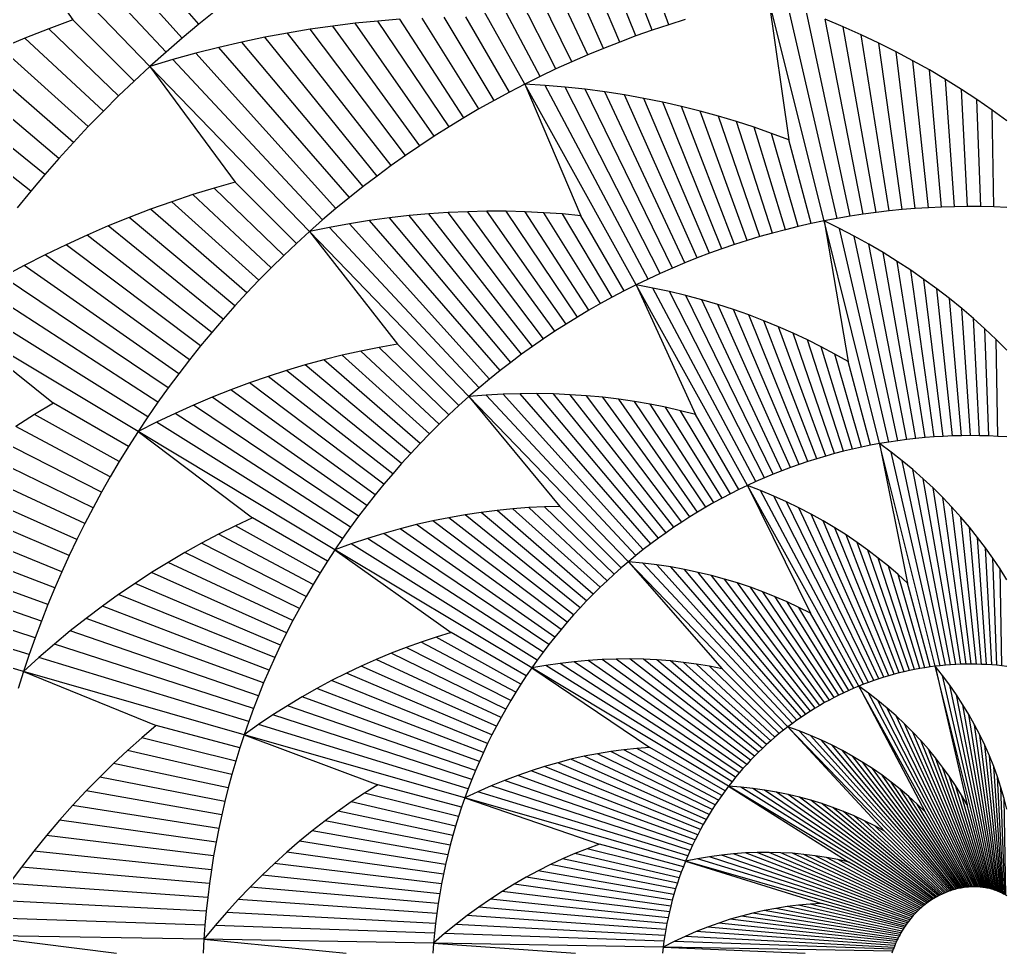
# Model space of a CAD drawing. Header units: metres. Extents: x -32.5 to 30, y -28.7 to 31.2.
# Drawn here: x -21.5 to -0.01, y 0.02 to 20.34 of the extents above; entities that cross this region are included whole.
import ezdxf

# ---------------------------------------------------------------- set-up
doc = ezdxf.new("R2010")
doc.units = ezdxf.units.M
for name, color, linetype in [('Fill', 3, 'Continuous'), ('Inner', 2, 'Continuous'), ('Outer', 1, 'Continuous')]:
    doc.layers.add(name, color=color, linetype=linetype)

msp = doc.modelspace()

# ---------------------------------------------------------------- linework, layer by layer
at = {"layer": 'Fill'}
for p, q in [((-17.595, 20.241), (-20.438, 23.511)), ((-17.955, 19.941), (-21.003, 23.326)), ((-10.497, 18.938), (-12.922, 23.311)), ((-10.159, 19.106), (-12.402, 23.325)), ((-9.818, 19.268), (-11.886, 23.327)), ((-9.474, 19.424), (-11.373, 23.319)), ((-9.127, 19.574), (-10.865, 23.3)), ((-8.779, 19.717), (-10.36, 23.27)), ((-8.428, 19.855), (-9.861, 23.23)), ((-18.31, 19.635), (-21.568, 23.129)), ((-8.075, 19.986), (-9.365, 23.18)), ((-7.72, 20.111), (-8.875, 23.119)), ((-7.363, 20.229), (-8.389, 23.049)), ((-18.659, 19.322), (-22.133, 22.919)), ((-3.978, 15.956), (-5.188, 20.807)), ((-3.696, 16.009), (-4.771, 20.665)), ((-3.413, 16.058), (-4.36, 20.514)), ((-19.003, 19.003), (-20.339, 20.339)), ((-12.784, 17.596), (-14.678, 20.203)), ((-12.467, 17.805), (-14.188, 20.263)), ((-12.147, 18.009), (-13.7, 20.311)), ((-11.823, 18.206), (-13.215, 20.349)), ((-11.496, 18.398), (-12.733, 20.377)), ((-11.166, 18.584), (-12.254, 20.393)), ((-10.833, 18.764), (-11.778, 20.4)), ((-3.13, 16.101), (-3.957, 20.355)), ((-19.342, 18.679), (-20.861, 20.145)), ((-13.408, 17.161), (-15.665, 20.05)), ((-13.098, 17.381), (-15.171, 20.132)), ((-2.846, 16.14), (-3.56, 20.189)), ((-2.562, 16.173), (-3.17, 20.014)), ((-19.675, 18.348), (-21.382, 19.939)), ((-14.016, 16.704), (-16.659, 19.853)), ((-13.714, 16.935), (-16.161, 19.958)), ((-2.277, 16.202), (-2.787, 19.833)), ((-20.003, 18.011), (-21.902, 19.721)), ((-14.609, 16.225), (-17.658, 19.611)), ((-14.315, 16.467), (-17.158, 19.738)), ((-1.992, 16.225), (-2.412, 19.644)), ((-20.325, 17.668), (-22.421, 19.49)), ((-14.9, 15.978), (-18.158, 19.472)), ((-1.707, 16.244), (-2.044, 19.448)), ((-20.641, 17.32), (-22.939, 19.248)), ((-15.186, 15.726), (-18.659, 19.322)), ((-1.422, 16.257), (-1.684, 19.246)), ((-20.951, 16.965), (-23.455, 18.993)), ((-8.073, 14.565), (-10.497, 18.938)), ((-7.811, 14.691), (-10.055, 18.91)), ((-1.137, 16.266), (-1.331, 19.037)), ((-21.254, 16.606), (-23.969, 18.726)), ((-7.548, 14.813), (-9.616, 18.872)), ((-7.282, 14.93), (-9.181, 18.825)), ((-7.014, 15.042), (-8.752, 18.768)), ((-6.745, 15.15), (-8.327, 18.702)), ((-0.853, 16.269), (-0.986, 18.821)), ((-6.474, 15.252), (-7.907, 18.627)), ((-6.202, 15.35), (-7.492, 18.544)), ((-0.568, 16.268), (-0.65, 18.6)), ((-5.928, 15.443), (-7.083, 18.451)), ((-5.653, 15.531), (-6.679, 18.35)), ((-0.284, 16.261), (-0.321, 18.372)), ((-5.376, 15.614), (-6.281, 18.241)), ((-5.099, 15.692), (-5.888, 18.123)), ((-4.82, 15.766), (-5.502, 17.997)), ((-4.54, 15.834), (-5.122, 17.863)), ((-4.26, 15.898), (-4.749, 17.722)), ((-15.468, 15.468), (-16.804, 16.804)), ((-15.746, 15.205), (-17.264, 16.672)), ((-16.287, 14.665), (-18.186, 16.375)), ((-16.019, 14.938), (-17.725, 16.529)), ((-16.551, 14.388), (-18.648, 16.21)), ((-10.089, 13.388), (-12.162, 16.139)), ((-9.845, 13.551), (-11.739, 16.158)), ((-9.599, 13.709), (-11.32, 16.167)), ((-9.351, 13.863), (-10.904, 16.166)), ((-9.1, 14.013), (-10.492, 16.156)), ((-8.847, 14.158), (-10.083, 16.136)), ((-16.81, 14.106), (-19.109, 16.034)), ((-11.035, 12.694), (-13.877, 15.964)), ((-10.802, 12.874), (-13.445, 16.023)), ((-10.567, 13.05), (-13.015, 16.072)), ((-10.329, 13.221), (-12.587, 16.11)), ((-8.591, 14.298), (-9.678, 16.108)), ((-8.333, 14.434), (-9.278, 16.07)), ((-2.769, 11.104), (-3.978, 15.956)), ((-17.065, 13.819), (-19.569, 15.847)), ((-11.713, 12.129), (-15.186, 15.726)), ((-11.49, 12.321), (-14.748, 15.816)), ((-11.264, 12.51), (-14.312, 15.895)), ((-2.571, 11.138), (-3.646, 15.793)), ((-17.314, 13.527), (-20.029, 15.648)), ((-2.374, 11.167), (-3.321, 15.623)), ((-17.559, 13.232), (-20.487, 15.438)), ((-2.176, 11.193), (-3.003, 15.447)), ((-1.978, 11.216), (-2.692, 15.265)), ((-17.798, 12.931), (-20.945, 15.217)), ((-1.779, 11.235), (-2.388, 15.076)), ((-18.033, 12.627), (-21.4, 14.985)), ((-1.581, 11.251), (-2.091, 14.882)), ((-18.262, 12.318), (-21.854, 14.741)), ((-1.383, 11.263), (-1.803, 14.681)), ((-18.486, 12.005), (-22.306, 14.486)), ((-5.649, 10.192), (-8.073, 14.565)), ((-5.464, 10.277), (-7.707, 14.495)), ((-5.278, 10.358), (-7.346, 14.417)), ((-1.185, 11.271), (-1.521, 14.476)), ((-18.704, 11.688), (-22.756, 14.22)), ((-5.09, 10.436), (-6.99, 14.331)), ((-4.901, 10.511), (-6.639, 14.237)), ((-0.987, 11.276), (-1.248, 14.265)), ((-4.711, 10.582), (-6.293, 14.135)), ((-4.521, 10.65), (-5.953, 14.025)), ((-0.789, 11.278), (-0.982, 14.049)), ((-18.917, 11.367), (-23.203, 13.942)), ((-4.329, 10.714), (-5.619, 13.908)), ((-4.136, 10.775), (-5.291, 13.783)), ((-0.591, 11.276), (-0.725, 13.828)), ((-3.943, 10.833), (-4.969, 13.652)), ((-0.394, 11.271), (-0.475, 13.603)), ((-3.749, 10.887), (-4.653, 13.513)), ((-3.554, 10.937), (-4.343, 13.368)), ((-0.197, 11.262), (-0.233, 13.373)), ((-12.362, 11.528), (-14.068, 13.119)), ((-12.149, 11.732), (-13.667, 13.199)), ((-11.932, 11.932), (-13.268, 13.268)), ((-3.358, 10.984), (-4.04, 13.216)), ((-12.778, 11.107), (-14.874, 12.93)), ((-12.572, 11.319), (-14.471, 13.029)), ((-3.162, 11.028), (-3.744, 13.057)), ((-2.966, 11.068), (-3.455, 12.892)), ((-13.179, 10.672), (-15.683, 12.7)), ((-12.98, 10.892), (-15.278, 12.82)), ((-13.374, 10.449), (-16.089, 12.57)), ((-13.753, 9.992), (-16.899, 12.278)), ((-13.566, 10.222), (-16.494, 12.429)), ((-13.937, 9.759), (-17.305, 12.117)), ((-8.239, 8.532), (-11.713, 12.129)), ((-8.08, 8.665), (-11.338, 12.159)), ((-7.918, 8.794), (-10.966, 12.179)), ((-7.754, 8.92), (-10.597, 12.191)), ((-7.588, 9.044), (-10.231, 12.193)), ((-7.421, 9.164), (-9.868, 12.186)), ((-7.251, 9.281), (-9.509, 12.17)), ((-7.08, 9.395), (-9.153, 12.146)), ((-6.906, 9.506), (-8.8, 12.113)), ((-6.732, 9.614), (-8.452, 12.071)), ((-19.125, 11.042), (-20.761, 11.986)), ((-14.117, 9.522), (-17.709, 11.945)), ((-6.555, 9.718), (-8.108, 12.021)), ((-6.377, 9.819), (-7.769, 11.963)), ((-6.197, 9.917), (-7.434, 11.896)), ((-6.016, 10.012), (-7.103, 11.822)), ((-19.327, 10.713), (-21.173, 11.736)), ((-14.292, 9.282), (-18.113, 11.763)), ((-5.833, 10.104), (-6.778, 11.739)), ((-19.523, 10.381), (-21.583, 11.476)), ((-14.464, 9.038), (-18.516, 11.57)), ((-19.714, 10.045), (-21.991, 11.205)), ((-14.631, 8.791), (-18.917, 11.367)), ((-1.559, 6.253), (-2.769, 11.104)), ((-19.898, 9.705), (-22.395, 10.923)), ((-1.447, 6.266), (-2.521, 10.921)), ((-20.077, 9.362), (-22.796, 10.63)), ((-1.334, 6.276), (-2.281, 10.732)), ((-1.222, 6.285), (-2.049, 10.539)), ((-20.25, 9.016), (-23.194, 10.327)), ((-1.109, 6.292), (-1.823, 10.34)), ((-3.225, 5.819), (-5.649, 10.192)), ((-0.997, 6.297), (-1.606, 10.138)), ((-20.417, 8.667), (-23.588, 10.012)), ((-3.117, 5.862), (-5.36, 10.08)), ((-3.008, 5.903), (-5.076, 9.962)), ((-0.885, 6.299), (-1.396, 9.93)), ((-20.578, 8.314), (-23.978, 9.688)), ((-8.856, 7.974), (-10.755, 9.684)), ((-8.705, 8.118), (-10.412, 9.709)), ((-8.552, 8.259), (-10.071, 9.725)), ((-8.397, 8.397), (-9.733, 9.733)), ((-2.898, 5.942), (-4.798, 9.837)), ((-2.788, 5.979), (-4.526, 9.705)), ((-0.774, 6.3), (-1.193, 9.719)), ((-14.795, 8.542), (-16.43, 9.486)), ((-9.434, 7.371), (-12.148, 9.491)), ((-9.293, 7.526), (-11.798, 9.553)), ((-9.15, 7.678), (-11.448, 9.606)), ((-9.004, 7.827), (-11.101, 9.65)), ((-2.678, 6.014), (-4.259, 9.567)), ((-0.662, 6.299), (-0.999, 9.503)), ((-20.733, 7.959), (-24.364, 9.352)), ((-14.954, 8.289), (-16.8, 9.312)), ((-9.841, 6.891), (-13.209, 9.249)), ((-9.708, 7.053), (-12.854, 9.339)), ((-9.573, 7.213), (-12.501, 9.42)), ((-2.567, 6.047), (-4, 9.422)), ((-2.456, 6.078), (-3.746, 9.272)), ((-0.551, 6.295), (-0.812, 9.284)), ((-15.108, 8.033), (-17.168, 9.129)), ((-10.099, 6.558), (-13.92, 9.039)), ((-9.971, 6.726), (-13.564, 9.149)), ((-2.344, 6.107), (-3.499, 9.115)), ((-0.44, 6.29), (-0.634, 9.061)), ((-20.882, 7.6), (-24.745, 9.007)), ((-15.258, 7.775), (-17.536, 8.935)), ((-10.224, 6.388), (-14.275, 8.92)), ((-2.233, 6.134), (-3.259, 8.953)), ((-0.329, 6.283), (-0.463, 8.835)), ((-21.025, 7.239), (-25.122, 8.65)), ((-15.404, 7.513), (-17.901, 8.731)), ((-10.346, 6.216), (-14.631, 8.791)), ((-2.121, 6.159), (-3.025, 8.785)), ((-2.009, 6.182), (-2.798, 8.612)), ((-0.219, 6.274), (-0.301, 8.606)), ((-15.546, 7.249), (-18.265, 8.517)), ((-4.766, 4.935), (-8.239, 8.532)), ((-4.67, 5.008), (-7.928, 8.502)), ((-4.572, 5.078), (-7.621, 8.464)), ((-4.474, 5.147), (-7.317, 8.417)), ((-1.896, 6.203), (-2.579, 8.434)), ((-21.161, 6.876), (-25.494, 8.283)), ((-15.683, 6.982), (-18.626, 8.293)), ((-4.375, 5.213), (-7.017, 8.363)), ((-4.274, 5.278), (-6.721, 8.3)), ((-4.173, 5.341), (-6.43, 8.23)), ((-1.784, 6.221), (-2.366, 8.251)), ((-0.109, 6.263), (-0.146, 8.374)), ((-15.815, 6.713), (-18.985, 8.059)), ((-4.071, 5.402), (-6.144, 8.153)), ((-3.968, 5.461), (-5.862, 8.068)), ((-3.864, 5.518), (-5.584, 7.975)), ((-1.672, 6.238), (-2.16, 8.063)), ((-21.291, 6.509), (-25.86, 7.906)), ((-15.942, 6.441), (-19.342, 7.815)), ((-3.759, 5.573), (-5.312, 7.876)), ((-3.654, 5.626), (-5.045, 7.769)), ((-16.065, 6.167), (-19.696, 7.561)), ((-3.548, 5.677), (-4.784, 7.656)), ((-3.441, 5.726), (-4.528, 7.536)), ((-21.415, 6.141), (-26.221, 7.519)), ((-3.333, 5.774), (-4.278, 7.409)), ((-16.184, 5.89), (-20.047, 7.296)), ((-16.297, 5.612), (-20.394, 7.022)), ((-10.58, 5.865), (-12.427, 6.888)), ((-10.464, 6.042), (-12.1, 6.986)), ((-16.406, 5.331), (-20.738, 6.738)), ((-10.803, 5.505), (-13.08, 6.665)), ((-10.693, 5.686), (-12.754, 6.781)), ((-10.91, 5.321), (-13.407, 6.539)), ((-16.51, 5.047), (-21.079, 6.444)), ((-11.115, 4.949), (-14.058, 6.259)), ((-11.014, 5.136), (-13.733, 6.404)), ((-5.983, 3.739), (-10.035, 6.271)), ((-5.906, 3.835), (-9.726, 6.316)), ((-5.826, 3.93), (-9.419, 6.353)), ((-5.745, 4.023), (-9.113, 6.381)), ((-5.663, 4.114), (-8.809, 6.4)), ((-5.579, 4.204), (-8.508, 6.411)), ((-5.494, 4.293), (-8.208, 6.413)), ((-5.408, 4.379), (-7.912, 6.407)), ((-5.32, 4.464), (-7.618, 6.392)), ((-5.231, 4.547), (-7.327, 6.369)), ((-5.14, 4.628), (-7.039, 6.338)), ((-5.048, 4.708), (-6.755, 6.299)), ((-4.955, 4.785), (-6.474, 6.252)), ((-0.349, 1.402), (-1.559, 6.253)), ((-16.608, 4.762), (-21.415, 6.141)), ((-11.212, 4.759), (-14.383, 6.105)), ((-6.06, 3.641), (-10.346, 6.216)), ((-4.861, 4.861), (-6.197, 6.197)), ((-0.322, 1.394), (-1.397, 6.049)), ((-11.306, 4.568), (-14.706, 5.942)), ((-0.801, 1.446), (-3.225, 5.819)), ((-0.295, 1.386), (-1.242, 5.842)), ((-11.485, 4.18), (-15.348, 5.586)), ((-11.397, 4.375), (-15.028, 5.769)), ((-0.769, 1.447), (-3.012, 5.666)), ((-0.268, 1.377), (-1.095, 5.631)), ((-11.569, 3.984), (-15.667, 5.394)), ((-0.738, 1.448), (-2.806, 5.507)), ((-0.241, 1.368), (-0.955, 5.416)), ((-11.65, 3.785), (-15.983, 5.193)), ((-0.706, 1.448), (-2.606, 5.343)), ((-0.675, 1.448), (-2.412, 5.174)), ((-0.215, 1.358), (-0.823, 5.199)), ((-16.702, 4.475), (-18.527, 4.964)), ((-11.728, 3.586), (-16.297, 4.983)), ((-0.644, 1.446), (-2.226, 4.999)), ((-0.189, 1.348), (-0.7, 4.979)), ((-11.802, 3.384), (-16.608, 4.762)), ((-1.293, 1.339), (-4.766, 4.935)), ((-1.26, 1.351), (-4.518, 4.845)), ((-1.227, 1.362), (-4.275, 4.748)), ((-0.613, 1.445), (-2.046, 4.82)), ((-0.164, 1.337), (-0.584, 4.756)), ((-16.792, 4.187), (-18.84, 4.697)), ((-1.194, 1.373), (-4.037, 4.644)), ((-1.161, 1.383), (-3.803, 4.532)), ((-0.583, 1.442), (-1.873, 4.636)), ((-0.139, 1.326), (-0.476, 4.531)), ((-16.876, 3.896), (-19.149, 4.421)), ((-6.416, 3.129), (-8.913, 4.347)), ((-6.348, 3.235), (-8.625, 4.395)), ((-6.279, 3.338), (-8.339, 4.434)), ((-6.207, 3.441), (-8.054, 4.464)), ((-6.134, 3.542), (-7.77, 4.486)), ((-1.128, 1.392), (-3.575, 4.415)), ((-0.552, 1.439), (-1.707, 4.447)), ((-0.115, 1.314), (-0.376, 4.303)), ((-16.955, 3.604), (-19.454, 4.135)), ((-6.61, 2.806), (-9.78, 4.152)), ((-6.547, 2.915), (-9.491, 4.226)), ((-6.483, 3.023), (-9.202, 4.291)), ((-1.095, 1.401), (-3.352, 4.29)), ((-1.062, 1.409), (-3.134, 4.16)), ((-0.523, 1.436), (-1.549, 4.255)), ((-6.787, 2.47), (-10.65, 3.876)), ((-6.73, 2.583), (-10.36, 3.977)), ((-6.671, 2.695), (-10.07, 4.069)), ((-1.029, 1.416), (-2.923, 4.023)), ((-0.996, 1.422), (-2.717, 3.88)), ((-0.493, 1.431), (-1.397, 4.058)), ((-0.091, 1.302), (-0.285, 4.073)), ((-17.029, 3.31), (-19.755, 3.84)), ((-11.873, 3.181), (-13.697, 3.67)), ((-6.842, 2.356), (-10.939, 3.767)), ((-0.963, 1.428), (-2.516, 3.731)), ((-0.464, 1.427), (-1.253, 3.857)), ((-0.434, 1.421), (-1.117, 3.653)), ((-0.068, 1.29), (-0.201, 3.842)), ((-17.097, 3.015), (-20.052, 3.536)), ((-11.94, 2.977), (-13.988, 3.488)), ((-6.946, 2.124), (-11.516, 3.521)), ((-6.895, 2.24), (-11.228, 3.648)), ((-1.774, 1.066), (-6.06, 3.641)), ((-1.743, 1.089), (-5.795, 3.621)), ((-1.712, 1.112), (-5.533, 3.593)), ((-1.681, 1.134), (-5.274, 3.557)), ((-1.65, 1.155), (-5.017, 3.513)), ((-1.618, 1.176), (-4.764, 3.461)), ((-0.93, 1.433), (-2.322, 3.576)), ((-0.406, 1.415), (-0.988, 3.445)), ((-0.045, 1.277), (-0.126, 3.609)), ((-12.004, 2.771), (-14.277, 3.296)), ((-6.996, 2.006), (-11.802, 3.384)), ((-1.586, 1.195), (-4.515, 3.402)), ((-1.554, 1.214), (-4.268, 3.335)), ((-1.522, 1.232), (-4.026, 3.26)), ((-0.898, 1.437), (-2.134, 3.416)), ((-0.866, 1.441), (-1.953, 3.25)), ((-0.377, 1.409), (-0.866, 3.233)), ((-0.022, 1.264), (-0.059, 3.374)), ((-17.161, 2.718), (-20.344, 3.222)), ((-12.064, 2.564), (-14.564, 3.096)), ((-1.49, 1.25), (-3.788, 3.178)), ((-1.457, 1.267), (-3.553, 3.089)), ((-0.833, 1.443), (-1.778, 3.079)), ((-17.22, 2.42), (-20.631, 2.899)), ((-12.12, 2.356), (-14.847, 2.886)), ((-1.424, 1.283), (-3.324, 2.993)), ((-1.392, 1.298), (-3.098, 2.889)), ((-12.173, 2.146), (-15.128, 2.667)), ((-1.359, 1.312), (-2.877, 2.779)), ((-1.326, 1.326), (-2.661, 2.661)), ((-17.273, 2.121), (-20.912, 2.568)), ((-12.223, 1.936), (-15.405, 2.44)), ((-7.043, 1.887), (-8.868, 2.376)), ((-17.321, 1.821), (-21.189, 2.227)), ((-12.268, 1.724), (-15.679, 2.204)), ((-7.132, 1.647), (-9.405, 2.171)), ((-7.089, 1.767), (-9.137, 2.278)), ((-2.088, 0.76), (-5.951, 2.166)), ((-2.062, 0.791), (-5.692, 2.185)), ((-2.035, 0.822), (-5.434, 2.196)), ((-2.007, 0.852), (-5.178, 2.198)), ((-1.979, 0.881), (-4.923, 2.192)), ((-1.951, 0.91), (-4.67, 2.178)), ((-1.922, 0.938), (-4.419, 2.155)), ((-12.31, 1.512), (-15.95, 1.958)), ((-7.173, 1.525), (-9.673, 2.056)), ((-2.19, 0.628), (-6.996, 2.006)), ((-2.165, 0.662), (-6.734, 2.059)), ((-2.14, 0.695), (-6.472, 2.103)), ((-2.114, 0.728), (-6.212, 2.139)), ((-1.893, 0.965), (-4.17, 2.125)), ((-1.864, 0.991), (-3.924, 2.087)), ((-1.834, 1.017), (-3.681, 2.04)), ((-1.804, 1.042), (-3.44, 1.986)), ((-17.364, 1.519), (-21.46, 1.877)), ((-7.249, 1.278), (-10.204, 1.799)), ((-7.212, 1.402), (-9.939, 1.932)), ((-17.402, 1.217), (-21.725, 1.519)), ((-12.349, 1.298), (-16.216, 1.704)), ((-7.317, 1.028), (-10.728, 1.508)), ((-7.284, 1.154), (-10.467, 1.658)), ((-12.383, 1.083), (-16.479, 1.442)), ((-7.348, 0.902), (-10.987, 1.349)), ((-17.434, 0.914), (-21.984, 1.152)), ((-12.414, 0.868), (-16.737, 1.17)), ((-7.376, 0.775), (-11.244, 1.182)), ((-2.214, 0.593), (-4.038, 1.082)), ((-12.441, 0.652), (-16.991, 0.89)), ((-7.402, 0.648), (-11.498, 1.006)), ((-2.346, 0.372), (-5.528, 0.876)), ((-2.325, 0.41), (-5.28, 0.931)), ((-2.304, 0.448), (-5.031, 0.978)), ((-2.282, 0.485), (-4.782, 1.016)), ((-2.26, 0.522), (-4.534, 1.047)), ((-2.237, 0.558), (-4.285, 1.068)), ((-17.462, 0.61), (-22.236, 0.777)), ((-7.426, 0.519), (-11.749, 0.822)), ((-2.403, 0.253), (-6.271, 0.659)), ((-2.385, 0.293), (-6.024, 0.74)), ((-2.366, 0.332), (-5.777, 0.812)), ((-12.465, 0.435), (-17.239, 0.602)), ((-7.448, 0.39), (-11.997, 0.629)), ((-2.438, 0.171), (-6.761, 0.473)), ((-2.421, 0.212), (-6.517, 0.57)), ((-17.483, 0.305), (-22.483, 0.392)), ((-12.484, 0.218), (-17.483, 0.305)), ((-7.485, 0.131), (-12.484, 0.218)), ((-7.468, 0.261), (-12.243, 0.428)), ((-2.471, 0.086), (-7.246, 0.253)), ((-2.455, 0.129), (-7.004, 0.367)), ((-2.486, 0.043), (-7.485, 0.131))]:
    msp.add_line(p, q, dxfattribs=at)
at = {"layer": 'Inner'}
for p, q in [((-17.23, 20.534), (-17.595, 20.241)), ((-17.595, 20.241), (-17.955, 19.941)), ((-7.363, 20.229), (-7.72, 20.111)), ((-7.004, 20.342), (-7.363, 20.229)), ((-8.075, 19.986), (-8.428, 19.855)), ((-7.72, 20.111), (-8.075, 19.986)), ((-17.955, 19.941), (-18.31, 19.635)), ((-8.428, 19.855), (-8.779, 19.717)), ((-18.31, 19.635), (-18.659, 19.322)), ((-9.127, 19.574), (-9.474, 19.424)), ((-8.779, 19.717), (-9.127, 19.574)), ((-9.474, 19.424), (-9.818, 19.268)), ((-18.659, 19.322), (-19.003, 19.003)), ((-9.818, 19.268), (-10.159, 19.106)), ((-19.003, 19.003), (-19.342, 18.679)), ((-10.497, 18.938), (-10.833, 18.764)), ((-10.159, 19.106), (-10.497, 18.938)), ((-10.833, 18.764), (-11.166, 18.584)), ((-19.342, 18.679), (-19.675, 18.348)), ((-11.166, 18.584), (-11.496, 18.398)), ((-19.675, 18.348), (-20.003, 18.011)), ((-11.496, 18.398), (-11.823, 18.206)), ((-11.823, 18.206), (-12.147, 18.009)), ((-20.003, 18.011), (-20.325, 17.668)), ((-12.147, 18.009), (-12.467, 17.805)), ((-20.325, 17.668), (-20.641, 17.32)), ((-12.467, 17.805), (-12.784, 17.596)), ((-12.784, 17.596), (-13.098, 17.381)), ((-20.641, 17.32), (-20.951, 16.965)), ((-13.098, 17.381), (-13.408, 17.161)), ((-13.408, 17.161), (-13.714, 16.935)), ((-20.951, 16.965), (-21.254, 16.606)), ((-13.714, 16.935), (-14.016, 16.704)), ((-21.254, 16.606), (-21.552, 16.241)), ((-14.016, 16.704), (-14.315, 16.467)), ((-14.315, 16.467), (-14.609, 16.225)), ((-14.609, 16.225), (-14.9, 15.978)), ((-2.846, 16.14), (-3.13, 16.101)), ((-2.562, 16.173), (-2.846, 16.14)), ((-2.277, 16.202), (-2.562, 16.173)), ((-1.992, 16.225), (-2.277, 16.202)), ((-1.707, 16.244), (-1.992, 16.225)), ((-1.422, 16.257), (-1.707, 16.244)), ((-1.137, 16.266), (-1.422, 16.257)), ((-0.853, 16.269), (-1.137, 16.266)), ((-0.568, 16.268), (-0.853, 16.269)), ((-0.284, 16.261), (-0.568, 16.268)), ((0, 16.25), (-0.284, 16.261)), ((-14.9, 15.978), (-15.186, 15.726)), ((-3.978, 15.956), (-4.26, 15.898)), ((-3.696, 16.009), (-3.978, 15.956)), ((-3.413, 16.058), (-3.696, 16.009)), ((-3.13, 16.101), (-3.413, 16.058)), ((-15.186, 15.726), (-15.468, 15.468)), ((-5.099, 15.692), (-5.376, 15.614)), ((-4.82, 15.766), (-5.099, 15.692)), ((-4.54, 15.834), (-4.82, 15.766)), ((-4.26, 15.898), (-4.54, 15.834)), ((-5.653, 15.531), (-5.928, 15.443)), ((-5.376, 15.614), (-5.653, 15.531)), ((-15.468, 15.468), (-15.746, 15.205)), ((-6.202, 15.35), (-6.474, 15.252)), ((-5.928, 15.443), (-6.202, 15.35)), ((-15.746, 15.205), (-16.019, 14.938)), ((-7.014, 15.042), (-7.282, 14.93)), ((-6.745, 15.15), (-7.014, 15.042)), ((-6.474, 15.252), (-6.745, 15.15)), ((-16.019, 14.938), (-16.287, 14.665)), ((-7.282, 14.93), (-7.548, 14.813)), ((-16.287, 14.665), (-16.551, 14.388)), ((-7.811, 14.691), (-8.073, 14.565)), ((-7.548, 14.813), (-7.811, 14.691)), ((-8.333, 14.434), (-8.591, 14.298)), ((-8.073, 14.565), (-8.333, 14.434)), ((-16.551, 14.388), (-16.81, 14.106)), ((-8.591, 14.298), (-8.847, 14.158)), ((-16.81, 14.106), (-17.065, 13.819)), ((-9.1, 14.013), (-9.351, 13.863)), ((-8.847, 14.158), (-9.1, 14.013)), ((-17.065, 13.819), (-17.314, 13.527)), ((-9.351, 13.863), (-9.599, 13.709)), ((-9.845, 13.551), (-10.089, 13.388)), ((-9.599, 13.709), (-9.845, 13.551)), ((-17.314, 13.527), (-17.559, 13.232)), ((-10.089, 13.388), (-10.329, 13.221)), ((-17.559, 13.232), (-17.798, 12.931)), ((-10.329, 13.221), (-10.567, 13.05)), ((-17.798, 12.931), (-18.033, 12.627)), ((-10.567, 13.05), (-10.802, 12.874)), ((-11.035, 12.694), (-11.264, 12.51)), ((-10.802, 12.874), (-11.035, 12.694)), ((-18.033, 12.627), (-18.262, 12.318)), ((-11.264, 12.51), (-11.49, 12.321)), ((-18.262, 12.318), (-18.486, 12.005)), ((-11.49, 12.321), (-11.713, 12.129)), ((-11.713, 12.129), (-11.932, 11.932)), ((-18.486, 12.005), (-18.704, 11.688)), ((-11.932, 11.932), (-12.149, 11.732)), ((-18.704, 11.688), (-18.917, 11.367)), ((-12.149, 11.732), (-12.362, 11.528)), ((-12.362, 11.528), (-12.572, 11.319)), ((-18.917, 11.367), (-19.125, 11.042)), ((-12.572, 11.319), (-12.778, 11.107)), ((-2.176, 11.193), (-2.374, 11.167)), ((-1.978, 11.216), (-2.176, 11.193)), ((-1.779, 11.235), (-1.978, 11.216)), ((-1.581, 11.251), (-1.779, 11.235)), ((-1.383, 11.263), (-1.581, 11.251)), ((-1.185, 11.271), (-1.383, 11.263)), ((-0.987, 11.276), (-1.185, 11.271)), ((-0.789, 11.278), (-0.987, 11.276)), ((-0.591, 11.276), (-0.789, 11.278)), ((-0.394, 11.271), (-0.591, 11.276)), ((-0.197, 11.262), (-0.394, 11.271)), ((0, 11.25), (-0.197, 11.262)), ((-19.125, 11.042), (-19.327, 10.713)), ((-12.778, 11.107), (-12.98, 10.892)), ((-3.358, 10.984), (-3.554, 10.937)), ((-3.162, 11.028), (-3.358, 10.984)), ((-2.966, 11.068), (-3.162, 11.028)), ((-2.769, 11.104), (-2.966, 11.068)), ((-2.571, 11.138), (-2.769, 11.104)), ((-2.374, 11.167), (-2.571, 11.138)), ((-12.98, 10.892), (-13.179, 10.672)), ((-4.136, 10.775), (-4.329, 10.714)), ((-3.943, 10.833), (-4.136, 10.775)), ((-3.749, 10.887), (-3.943, 10.833)), ((-3.554, 10.937), (-3.749, 10.887)), ((-19.327, 10.713), (-19.523, 10.381)), ((-13.179, 10.672), (-13.374, 10.449)), ((-4.711, 10.582), (-4.901, 10.511)), ((-4.521, 10.65), (-4.711, 10.582)), ((-4.329, 10.714), (-4.521, 10.65)), ((-19.523, 10.381), (-19.714, 10.045)), ((-13.374, 10.449), (-13.566, 10.222)), ((-5.278, 10.358), (-5.464, 10.277)), ((-5.09, 10.436), (-5.278, 10.358)), ((-4.901, 10.511), (-5.09, 10.436)), ((-13.566, 10.222), (-13.753, 9.992)), ((-5.833, 10.104), (-6.016, 10.012)), ((-5.649, 10.192), (-5.833, 10.104)), ((-5.464, 10.277), (-5.649, 10.192)), ((-19.714, 10.045), (-19.898, 9.705)), ((-13.753, 9.992), (-13.937, 9.759)), ((-6.197, 9.917), (-6.377, 9.819)), ((-6.016, 10.012), (-6.197, 9.917)), ((-19.898, 9.705), (-20.077, 9.362)), ((-13.937, 9.759), (-14.117, 9.522)), ((-6.555, 9.718), (-6.732, 9.614)), ((-6.377, 9.819), (-6.555, 9.718)), ((-14.117, 9.522), (-14.292, 9.282)), ((-6.906, 9.506), (-7.08, 9.395)), ((-6.732, 9.614), (-6.906, 9.506)), ((-20.077, 9.362), (-20.25, 9.016)), ((-14.292, 9.282), (-14.464, 9.038)), ((-7.251, 9.281), (-7.421, 9.164)), ((-7.08, 9.395), (-7.251, 9.281)), ((-14.464, 9.038), (-14.631, 8.791)), ((-7.588, 9.044), (-7.754, 8.92)), ((-7.421, 9.164), (-7.588, 9.044)), ((-20.25, 9.016), (-20.417, 8.667)), ((-7.754, 8.92), (-7.918, 8.794)), ((-20.417, 8.667), (-20.578, 8.314)), ((-14.631, 8.791), (-14.795, 8.542)), ((-8.08, 8.665), (-8.239, 8.532)), ((-7.918, 8.794), (-8.08, 8.665)), ((-14.795, 8.542), (-14.954, 8.289)), ((-8.397, 8.397), (-8.552, 8.259)), ((-8.239, 8.532), (-8.397, 8.397)), ((-20.578, 8.314), (-20.733, 7.959)), ((-14.954, 8.289), (-15.108, 8.033)), ((-8.552, 8.259), (-8.705, 8.118)), ((-20.733, 7.959), (-20.882, 7.6)), ((-15.108, 8.033), (-15.258, 7.775)), ((-8.856, 7.974), (-9.004, 7.827)), ((-8.705, 8.118), (-8.856, 7.974)), ((-15.258, 7.775), (-15.404, 7.513)), ((-9.004, 7.827), (-9.15, 7.678)), ((-20.882, 7.6), (-21.025, 7.239)), ((-9.293, 7.526), (-9.434, 7.371)), ((-9.15, 7.678), (-9.293, 7.526)), ((-15.404, 7.513), (-15.546, 7.249)), ((-9.434, 7.371), (-9.573, 7.213)), ((-21.025, 7.239), (-21.161, 6.876)), ((-15.546, 7.249), (-15.683, 6.982)), ((-9.573, 7.213), (-9.708, 7.053)), ((-21.161, 6.876), (-21.291, 6.509)), ((-15.683, 6.982), (-15.815, 6.713)), ((-9.841, 6.891), (-9.971, 6.726)), ((-9.708, 7.053), (-9.841, 6.891)), ((-15.815, 6.713), (-15.942, 6.441)), ((-9.971, 6.726), (-10.099, 6.558)), ((-21.291, 6.509), (-21.415, 6.141)), ((-10.099, 6.558), (-10.224, 6.388)), ((-15.942, 6.441), (-16.065, 6.167)), ((-10.224, 6.388), (-10.346, 6.216)), ((-1.672, 6.238), (-1.784, 6.221)), ((-1.559, 6.253), (-1.672, 6.238)), ((-1.447, 6.266), (-1.559, 6.253)), ((-1.334, 6.276), (-1.447, 6.266)), ((-1.222, 6.285), (-1.334, 6.276)), ((-1.109, 6.292), (-1.222, 6.285)), ((-0.997, 6.297), (-1.109, 6.292)), ((-0.885, 6.299), (-0.997, 6.297)), ((-0.774, 6.3), (-0.885, 6.299)), ((-0.662, 6.299), (-0.774, 6.3)), ((-0.551, 6.295), (-0.662, 6.299)), ((-0.44, 6.29), (-0.551, 6.295)), ((-0.329, 6.283), (-0.44, 6.29)), ((-0.219, 6.274), (-0.329, 6.283)), ((-0.109, 6.263), (-0.219, 6.274)), ((0, 6.25), (-0.109, 6.263)), ((-21.415, 6.141), (-21.532, 5.77)), ((-16.065, 6.167), (-16.184, 5.89)), ((-10.464, 6.042), (-10.58, 5.865)), ((-10.346, 6.216), (-10.464, 6.042)), ((-2.567, 6.047), (-2.678, 6.014)), ((-2.456, 6.078), (-2.567, 6.047)), ((-2.344, 6.107), (-2.456, 6.078)), ((-2.233, 6.134), (-2.344, 6.107)), ((-2.121, 6.159), (-2.233, 6.134)), ((-2.009, 6.182), (-2.121, 6.159)), ((-1.896, 6.203), (-2.009, 6.182)), ((-1.784, 6.221), (-1.896, 6.203)), ((-16.184, 5.89), (-16.297, 5.612)), ((-10.58, 5.865), (-10.693, 5.686)), ((-3.225, 5.819), (-3.333, 5.774)), ((-3.117, 5.862), (-3.225, 5.819)), ((-3.008, 5.903), (-3.117, 5.862)), ((-2.898, 5.942), (-3.008, 5.903)), ((-2.788, 5.979), (-2.898, 5.942)), ((-2.678, 6.014), (-2.788, 5.979)), ((-16.297, 5.612), (-16.406, 5.331)), ((-10.693, 5.686), (-10.803, 5.505)), ((-3.654, 5.626), (-3.759, 5.573)), ((-3.548, 5.677), (-3.654, 5.626)), ((-3.441, 5.726), (-3.548, 5.677)), ((-3.333, 5.774), (-3.441, 5.726)), ((-10.803, 5.505), (-10.91, 5.321)), ((-4.071, 5.402), (-4.173, 5.341)), ((-3.968, 5.461), (-4.071, 5.402)), ((-3.864, 5.518), (-3.968, 5.461)), ((-3.759, 5.573), (-3.864, 5.518)), ((-16.406, 5.331), (-16.51, 5.047)), ((-10.91, 5.321), (-11.014, 5.136)), ((-4.375, 5.213), (-4.474, 5.147)), ((-4.274, 5.278), (-4.375, 5.213)), ((-4.173, 5.341), (-4.274, 5.278)), ((-16.51, 5.047), (-16.608, 4.762)), ((-11.115, 4.949), (-11.212, 4.759)), ((-11.014, 5.136), (-11.115, 4.949)), ((-4.67, 5.008), (-4.766, 4.935)), ((-4.572, 5.078), (-4.67, 5.008)), ((-4.474, 5.147), (-4.572, 5.078)), ((-16.608, 4.762), (-16.702, 4.475)), ((-11.212, 4.759), (-11.306, 4.568)), ((-4.955, 4.785), (-5.048, 4.708)), ((-4.861, 4.861), (-4.955, 4.785)), ((-4.766, 4.935), (-4.861, 4.861)), ((-11.306, 4.568), (-11.397, 4.375)), ((-5.231, 4.547), (-5.32, 4.464)), ((-5.14, 4.628), (-5.231, 4.547)), ((-5.048, 4.708), (-5.14, 4.628)), ((-16.702, 4.475), (-16.792, 4.187)), ((-11.397, 4.375), (-11.485, 4.18)), ((-5.408, 4.379), (-5.494, 4.293)), ((-5.32, 4.464), (-5.408, 4.379)), ((-16.792, 4.187), (-16.876, 3.896)), ((-11.485, 4.18), (-11.569, 3.984)), ((-5.663, 4.114), (-5.745, 4.023)), ((-5.579, 4.204), (-5.663, 4.114)), ((-5.494, 4.293), (-5.579, 4.204)), ((-16.876, 3.896), (-16.955, 3.604)), ((-11.569, 3.984), (-11.65, 3.785)), ((-5.826, 3.93), (-5.906, 3.835)), ((-5.745, 4.023), (-5.826, 3.93)), ((-11.65, 3.785), (-11.728, 3.586)), ((-5.983, 3.739), (-6.06, 3.641)), ((-5.906, 3.835), (-5.983, 3.739)), ((-16.955, 3.604), (-17.029, 3.31)), ((-11.728, 3.586), (-11.802, 3.384)), ((-6.207, 3.441), (-6.279, 3.338)), ((-6.134, 3.542), (-6.207, 3.441)), ((-6.06, 3.641), (-6.134, 3.542)), ((-17.029, 3.31), (-17.097, 3.015)), ((-11.802, 3.384), (-11.873, 3.181)), ((-6.348, 3.235), (-6.416, 3.129)), ((-6.279, 3.338), (-6.348, 3.235)), ((-17.097, 3.015), (-17.161, 2.718)), ((-11.873, 3.181), (-11.94, 2.977)), ((-6.483, 3.023), (-6.547, 2.915)), ((-6.416, 3.129), (-6.483, 3.023)), ((-11.94, 2.977), (-12.004, 2.771)), ((-6.61, 2.806), (-6.671, 2.695)), ((-6.547, 2.915), (-6.61, 2.806)), ((-17.161, 2.718), (-17.22, 2.42)), ((-12.004, 2.771), (-12.064, 2.564)), ((-6.73, 2.583), (-6.787, 2.47)), ((-6.671, 2.695), (-6.73, 2.583)), ((-17.22, 2.42), (-17.273, 2.121)), ((-12.064, 2.564), (-12.12, 2.356)), ((-6.787, 2.47), (-6.842, 2.356)), ((-12.12, 2.356), (-12.173, 2.146)), ((-6.895, 2.24), (-6.946, 2.124)), ((-6.842, 2.356), (-6.895, 2.24)), ((-17.273, 2.121), (-17.321, 1.821)), ((-12.223, 1.936), (-12.268, 1.724)), ((-12.173, 2.146), (-12.223, 1.936)), ((-6.996, 2.006), (-7.043, 1.887)), ((-6.946, 2.124), (-6.996, 2.006)), ((-17.321, 1.821), (-17.364, 1.519)), ((-12.268, 1.724), (-12.31, 1.512)), ((-7.089, 1.767), (-7.132, 1.647)), ((-7.043, 1.887), (-7.089, 1.767)), ((-17.364, 1.519), (-17.402, 1.217)), ((-12.31, 1.512), (-12.349, 1.298)), ((-7.173, 1.525), (-7.212, 1.402)), ((-7.132, 1.647), (-7.173, 1.525)), ((-12.349, 1.298), (-12.383, 1.083)), ((-7.212, 1.402), (-7.249, 1.278)), ((-1.392, 1.298), (-1.424, 1.283)), ((-1.359, 1.312), (-1.392, 1.298)), ((-1.326, 1.326), (-1.359, 1.312)), ((-1.293, 1.339), (-1.326, 1.326)), ((-1.26, 1.351), (-1.293, 1.339)), ((-1.227, 1.362), (-1.26, 1.351)), ((-1.194, 1.373), (-1.227, 1.362)), ((-1.161, 1.383), (-1.194, 1.373)), ((-1.128, 1.392), (-1.161, 1.383)), ((-1.095, 1.401), (-1.128, 1.392)), ((-1.062, 1.409), (-1.095, 1.401)), ((-1.029, 1.416), (-1.062, 1.409)), ((-0.996, 1.422), (-1.029, 1.416)), ((-0.963, 1.428), (-0.996, 1.422)), ((-0.93, 1.433), (-0.963, 1.428)), ((-0.898, 1.437), (-0.93, 1.433)), ((-0.866, 1.441), (-0.898, 1.437)), ((-0.833, 1.443), (-0.866, 1.441)), ((-0.801, 1.446), (-0.833, 1.443)), ((-0.769, 1.447), (-0.801, 1.446)), ((-0.738, 1.448), (-0.769, 1.447)), ((-0.706, 1.448), (-0.738, 1.448)), ((-0.675, 1.448), (-0.706, 1.448)), ((-0.644, 1.446), (-0.675, 1.448)), ((-0.613, 1.445), (-0.644, 1.446)), ((-0.583, 1.442), (-0.613, 1.445)), ((-0.552, 1.439), (-0.583, 1.442)), ((-0.523, 1.436), (-0.552, 1.439)), ((-0.493, 1.431), (-0.523, 1.436)), ((-0.464, 1.427), (-0.493, 1.431)), ((-0.434, 1.421), (-0.464, 1.427)), ((-0.406, 1.415), (-0.434, 1.421)), ((-0.377, 1.409), (-0.406, 1.415)), ((-0.349, 1.402), (-0.377, 1.409)), ((-0.322, 1.394), (-0.349, 1.402)), ((-0.295, 1.386), (-0.322, 1.394)), ((-0.268, 1.377), (-0.295, 1.386)), ((-0.241, 1.368), (-0.268, 1.377)), ((-0.215, 1.358), (-0.241, 1.368)), ((-0.189, 1.348), (-0.215, 1.358)), ((-0.164, 1.337), (-0.189, 1.348)), ((-0.139, 1.326), (-0.164, 1.337)), ((-0.115, 1.314), (-0.139, 1.326)), ((-0.091, 1.302), (-0.115, 1.314)), ((-0.068, 1.29), (-0.091, 1.302)), ((-0.045, 1.277), (-0.068, 1.29)), ((-17.402, 1.217), (-17.434, 0.914)), ((-12.383, 1.083), (-12.414, 0.868)), ((-7.284, 1.154), (-7.317, 1.028)), ((-7.249, 1.278), (-7.284, 1.154)), ((-1.743, 1.089), (-1.774, 1.066)), ((-1.712, 1.112), (-1.743, 1.089)), ((-1.681, 1.134), (-1.712, 1.112)), ((-1.65, 1.155), (-1.681, 1.134)), ((-1.618, 1.176), (-1.65, 1.155)), ((-1.586, 1.195), (-1.618, 1.176)), ((-1.554, 1.214), (-1.586, 1.195)), ((-1.522, 1.232), (-1.554, 1.214)), ((-1.49, 1.25), (-1.522, 1.232)), ((-1.457, 1.267), (-1.49, 1.25)), ((-1.424, 1.283), (-1.457, 1.267)), ((-0.022, 1.264), (-0.045, 1.277)), ((0, 1.25), (-0.022, 1.264)), ((-17.434, 0.914), (-17.462, 0.61)), ((-12.414, 0.868), (-12.441, 0.652)), ((-7.348, 0.902), (-7.376, 0.775)), ((-7.317, 1.028), (-7.348, 0.902)), ((-1.979, 0.881), (-2.007, 0.852)), ((-1.951, 0.91), (-1.979, 0.881)), ((-1.922, 0.938), (-1.951, 0.91)), ((-1.893, 0.965), (-1.922, 0.938)), ((-1.864, 0.991), (-1.893, 0.965)), ((-1.834, 1.017), (-1.864, 0.991)), ((-1.804, 1.042), (-1.834, 1.017)), ((-1.774, 1.066), (-1.804, 1.042)), ((-12.441, 0.652), (-12.465, 0.435)), ((-7.402, 0.648), (-7.426, 0.519)), ((-7.376, 0.775), (-7.402, 0.648)), ((-2.165, 0.662), (-2.19, 0.628)), ((-2.14, 0.695), (-2.165, 0.662)), ((-2.114, 0.728), (-2.14, 0.695)), ((-2.088, 0.76), (-2.114, 0.728)), ((-2.062, 0.791), (-2.088, 0.76)), ((-2.035, 0.822), (-2.062, 0.791)), ((-2.007, 0.852), (-2.035, 0.822)), ((-17.462, 0.61), (-17.483, 0.305)), ((-12.465, 0.435), (-12.484, 0.218)), ((-7.426, 0.519), (-7.448, 0.39)), ((-2.304, 0.448), (-2.325, 0.41)), ((-2.282, 0.485), (-2.304, 0.448)), ((-2.26, 0.522), (-2.282, 0.485)), ((-2.237, 0.558), (-2.26, 0.522)), ((-2.214, 0.593), (-2.237, 0.558)), ((-2.19, 0.628), (-2.214, 0.593)), ((-17.483, 0.305), (-17.5, 0)), ((-12.484, 0.218), (-12.5, 0)), ((-7.468, 0.261), (-7.485, 0.131)), ((-7.448, 0.39), (-7.468, 0.261)), ((-2.403, 0.253), (-2.421, 0.212)), ((-2.385, 0.293), (-2.403, 0.253)), ((-2.366, 0.332), (-2.385, 0.293)), ((-2.346, 0.372), (-2.366, 0.332)), ((-2.325, 0.41), (-2.346, 0.372)), ((-7.485, 0.131), (-7.5, 0)), ((-2.486, 0.043), (-2.5, 0)), ((-2.471, 0.086), (-2.486, 0.043)), ((-2.455, 0.129), (-2.471, 0.086)), ((-2.438, 0.171), (-2.455, 0.129)), ((-2.421, 0.212), (-2.438, 0.171))]:
    msp.add_line(p, q, dxfattribs=at)
at = {"layer": 'Outer'}
for p, q in [((-22.133, 22.919), (-20.339, 20.339)), ((-5.188, 20.807), (-4.749, 17.722)), ((-20.339, 20.339), (-20.861, 20.145)), ((-14.678, 20.203), (-15.171, 20.132)), ((-14.188, 20.263), (-14.678, 20.203)), ((-13.7, 20.311), (-14.188, 20.263)), ((-13.215, 20.349), (-13.7, 20.311)), ((-3.56, 20.189), (-3.957, 20.355)), ((-20.861, 20.145), (-21.382, 19.939)), ((-15.665, 20.05), (-16.161, 19.958)), ((-15.171, 20.132), (-15.665, 20.05)), ((-3.17, 20.014), (-3.56, 20.189)), ((-2.787, 19.833), (-3.17, 20.014)), ((-21.382, 19.939), (-21.902, 19.721)), ((-16.659, 19.853), (-17.158, 19.738)), ((-16.161, 19.958), (-16.659, 19.853)), ((-2.412, 19.644), (-2.787, 19.833)), ((-17.658, 19.611), (-18.158, 19.472)), ((-17.158, 19.738), (-17.658, 19.611)), ((-2.044, 19.448), (-2.412, 19.644)), ((-18.158, 19.472), (-18.659, 19.322)), ((-1.684, 19.246), (-2.044, 19.448)), ((-18.659, 19.322), (-16.804, 16.804)), ((-1.331, 19.037), (-1.684, 19.246)), ((-10.055, 18.91), (-10.497, 18.938)), ((-10.497, 18.938), (-9.278, 16.07)), ((-9.616, 18.872), (-10.055, 18.91)), ((-0.986, 18.821), (-1.331, 19.037)), ((-9.181, 18.825), (-9.616, 18.872)), ((-8.752, 18.768), (-9.181, 18.825)), ((-8.327, 18.702), (-8.752, 18.768)), ((-7.907, 18.627), (-8.327, 18.702)), ((-0.65, 18.6), (-0.986, 18.821)), ((-7.492, 18.544), (-7.907, 18.627)), ((-7.083, 18.451), (-7.492, 18.544)), ((-0.321, 18.372), (-0.65, 18.6)), ((-6.679, 18.35), (-7.083, 18.451)), ((-6.281, 18.241), (-6.679, 18.35)), ((0, 18.139), (-0.321, 18.372)), ((-5.888, 18.123), (-6.281, 18.241)), ((-5.502, 17.997), (-5.888, 18.123)), ((-5.122, 17.863), (-5.502, 17.997)), ((-4.749, 17.722), (-5.122, 17.863)), ((-16.804, 16.804), (-17.264, 16.672)), ((-17.264, 16.672), (-17.725, 16.529)), ((-18.186, 16.375), (-18.648, 16.21)), ((-17.725, 16.529), (-18.186, 16.375)), ((-18.648, 16.21), (-19.109, 16.034)), ((-12.162, 16.139), (-12.587, 16.11)), ((-11.739, 16.158), (-12.162, 16.139)), ((-11.32, 16.167), (-11.739, 16.158)), ((-10.904, 16.166), (-11.32, 16.167)), ((-10.492, 16.156), (-10.904, 16.166)), ((-10.083, 16.136), (-10.492, 16.156)), ((-9.678, 16.108), (-10.083, 16.136)), ((-19.109, 16.034), (-19.569, 15.847)), ((-13.877, 15.964), (-14.312, 15.895)), ((-13.445, 16.023), (-13.877, 15.964)), ((-13.015, 16.072), (-13.445, 16.023)), ((-12.587, 16.11), (-13.015, 16.072)), ((-9.278, 16.07), (-9.678, 16.108)), ((-3.646, 15.793), (-3.978, 15.956)), ((-3.978, 15.956), (-3.455, 12.892)), ((-19.569, 15.847), (-20.029, 15.648)), ((-14.748, 15.816), (-15.186, 15.726)), ((-15.186, 15.726), (-13.268, 13.268)), ((-14.312, 15.895), (-14.748, 15.816)), ((-3.321, 15.623), (-3.646, 15.793)), ((-20.029, 15.648), (-20.487, 15.438)), ((-3.003, 15.447), (-3.321, 15.623)), ((-20.487, 15.438), (-20.945, 15.217)), ((-2.692, 15.265), (-3.003, 15.447)), ((-2.388, 15.076), (-2.692, 15.265)), ((-20.945, 15.217), (-21.4, 14.985)), ((-2.091, 14.882), (-2.388, 15.076)), ((-21.4, 14.985), (-21.854, 14.741)), ((-1.803, 14.681), (-2.091, 14.882)), ((-1.521, 14.476), (-1.803, 14.681)), ((-7.707, 14.495), (-8.073, 14.565)), ((-8.073, 14.565), (-6.778, 11.739)), ((-7.346, 14.417), (-7.707, 14.495)), ((-6.99, 14.331), (-7.346, 14.417)), ((-1.248, 14.265), (-1.521, 14.476)), ((-6.639, 14.237), (-6.99, 14.331)), ((-6.293, 14.135), (-6.639, 14.237)), ((-0.982, 14.049), (-1.248, 14.265)), ((-5.953, 14.025), (-6.293, 14.135)), ((-5.619, 13.908), (-5.953, 14.025)), ((-0.725, 13.828), (-0.982, 14.049)), ((-23.203, 13.942), (-20.761, 11.986)), ((-5.291, 13.783), (-5.619, 13.908)), ((-4.969, 13.652), (-5.291, 13.783)), ((-0.475, 13.603), (-0.725, 13.828)), ((-4.653, 13.513), (-4.969, 13.652)), ((-0.233, 13.373), (-0.475, 13.603)), ((-4.343, 13.368), (-4.653, 13.513)), ((-4.04, 13.216), (-4.343, 13.368)), ((0, 13.139), (-0.233, 13.373)), ((-14.068, 13.119), (-14.471, 13.029)), ((-13.667, 13.199), (-14.068, 13.119)), ((-13.268, 13.268), (-13.667, 13.199)), ((-3.744, 13.057), (-4.04, 13.216)), ((-14.874, 12.93), (-15.278, 12.82)), ((-14.471, 13.029), (-14.874, 12.93)), ((-3.455, 12.892), (-3.744, 13.057)), ((-15.683, 12.7), (-16.089, 12.57)), ((-15.278, 12.82), (-15.683, 12.7)), ((-16.089, 12.57), (-16.494, 12.429)), ((-16.899, 12.278), (-17.305, 12.117)), ((-16.494, 12.429), (-16.899, 12.278)), ((-17.305, 12.117), (-17.709, 11.945)), ((-11.338, 12.159), (-11.713, 12.129)), ((-11.713, 12.129), (-9.733, 9.733)), ((-10.966, 12.179), (-11.338, 12.159)), ((-10.597, 12.191), (-10.966, 12.179)), ((-10.231, 12.193), (-10.597, 12.191)), ((-9.868, 12.186), (-10.231, 12.193)), ((-9.509, 12.17), (-9.868, 12.186)), ((-9.153, 12.146), (-9.509, 12.17)), ((-8.8, 12.113), (-9.153, 12.146)), ((-8.452, 12.071), (-8.8, 12.113)), ((-8.108, 12.021), (-8.452, 12.071)), ((-20.761, 11.986), (-21.173, 11.736)), ((-17.709, 11.945), (-18.113, 11.763)), ((-7.769, 11.963), (-8.108, 12.021)), ((-7.434, 11.896), (-7.769, 11.963)), ((-7.103, 11.822), (-7.434, 11.896)), ((-6.778, 11.739), (-7.103, 11.822)), ((-21.173, 11.736), (-21.583, 11.476)), ((-18.113, 11.763), (-18.516, 11.57)), ((-18.516, 11.57), (-18.917, 11.367)), ((-18.917, 11.367), (-16.43, 9.486)), ((-2.521, 10.921), (-2.769, 11.104)), ((-2.769, 11.104), (-2.16, 8.063)), ((-2.281, 10.732), (-2.521, 10.921)), ((-2.049, 10.539), (-2.281, 10.732)), ((-1.823, 10.34), (-2.049, 10.539)), ((-1.606, 10.138), (-1.823, 10.34)), ((-5.36, 10.08), (-5.649, 10.192)), ((-5.649, 10.192), (-4.278, 7.409)), ((-1.396, 9.93), (-1.606, 10.138)), ((-5.076, 9.962), (-5.36, 10.08)), ((-4.798, 9.837), (-5.076, 9.962)), ((-1.193, 9.719), (-1.396, 9.93)), ((-10.755, 9.684), (-11.101, 9.65)), ((-10.412, 9.709), (-10.755, 9.684)), ((-10.071, 9.725), (-10.412, 9.709)), ((-9.733, 9.733), (-10.071, 9.725)), ((-4.526, 9.705), (-4.798, 9.837)), ((-4.259, 9.567), (-4.526, 9.705)), ((-0.999, 9.503), (-1.193, 9.719)), ((-16.43, 9.486), (-16.8, 9.312)), ((-12.148, 9.491), (-12.501, 9.42)), ((-11.798, 9.553), (-12.148, 9.491)), ((-11.448, 9.606), (-11.798, 9.553)), ((-11.101, 9.65), (-11.448, 9.606)), ((-4, 9.422), (-4.259, 9.567)), ((-0.812, 9.284), (-0.999, 9.503)), ((-16.8, 9.312), (-17.168, 9.129)), ((-13.209, 9.249), (-13.564, 9.149)), ((-12.854, 9.339), (-13.209, 9.249)), ((-12.501, 9.42), (-12.854, 9.339)), ((-3.746, 9.272), (-4, 9.422)), ((-3.499, 9.115), (-3.746, 9.272)), ((-0.634, 9.061), (-0.812, 9.284)), ((-17.168, 9.129), (-17.536, 8.935)), ((-13.92, 9.039), (-14.275, 8.92)), ((-13.564, 9.149), (-13.92, 9.039)), ((-3.259, 8.953), (-3.499, 9.115)), ((-0.463, 8.835), (-0.634, 9.061)), ((-17.536, 8.935), (-17.901, 8.731)), ((-14.275, 8.92), (-14.631, 8.791)), ((-3.025, 8.785), (-3.259, 8.953)), ((-0.301, 8.606), (-0.463, 8.835)), ((-17.901, 8.731), (-18.265, 8.517)), ((-14.631, 8.791), (-12.1, 6.986)), ((-2.798, 8.612), (-3.025, 8.785)), ((-2.579, 8.434), (-2.798, 8.612)), ((-0.146, 8.374), (-0.301, 8.606)), ((-18.265, 8.517), (-18.626, 8.293)), ((-7.928, 8.502), (-8.239, 8.532)), ((-8.239, 8.532), (-6.197, 6.197)), ((-7.621, 8.464), (-7.928, 8.502)), ((-7.317, 8.417), (-7.621, 8.464)), ((-7.017, 8.363), (-7.317, 8.417)), ((-2.366, 8.251), (-2.579, 8.434)), ((-18.626, 8.293), (-18.985, 8.059)), ((-6.721, 8.3), (-7.017, 8.363)), ((-6.43, 8.23), (-6.721, 8.3)), ((-6.144, 8.153), (-6.43, 8.23)), ((-2.16, 8.063), (-2.366, 8.251)), ((0, 8.139), (-0.146, 8.374)), ((-18.985, 8.059), (-19.342, 7.815)), ((-5.862, 8.068), (-6.144, 8.153)), ((-5.584, 7.975), (-5.862, 8.068)), ((-5.312, 7.876), (-5.584, 7.975)), ((-19.342, 7.815), (-19.696, 7.561)), ((-5.045, 7.769), (-5.312, 7.876)), ((-4.784, 7.656), (-5.045, 7.769)), ((-19.696, 7.561), (-20.047, 7.296)), ((-4.528, 7.536), (-4.784, 7.656)), ((-4.278, 7.409), (-4.528, 7.536)), ((-20.047, 7.296), (-20.394, 7.022)), ((-20.394, 7.022), (-20.738, 6.738)), ((-12.427, 6.888), (-12.754, 6.781)), ((-12.1, 6.986), (-12.427, 6.888)), ((-20.738, 6.738), (-21.079, 6.444)), ((-13.08, 6.665), (-13.407, 6.539)), ((-12.754, 6.781), (-13.08, 6.665)), ((-13.407, 6.539), (-13.733, 6.404)), ((-21.079, 6.444), (-21.415, 6.141)), ((-14.058, 6.259), (-14.383, 6.105)), ((-13.733, 6.404), (-14.058, 6.259)), ((-10.035, 6.271), (-10.346, 6.216)), ((-9.726, 6.316), (-10.035, 6.271)), ((-9.419, 6.353), (-9.726, 6.316)), ((-9.113, 6.381), (-9.419, 6.353)), ((-8.809, 6.4), (-9.113, 6.381)), ((-8.508, 6.411), (-8.809, 6.4)), ((-8.208, 6.413), (-8.508, 6.411)), ((-7.912, 6.407), (-8.208, 6.413)), ((-7.618, 6.392), (-7.912, 6.407)), ((-7.327, 6.369), (-7.618, 6.392)), ((-7.039, 6.338), (-7.327, 6.369)), ((-6.755, 6.299), (-7.039, 6.338)), ((-6.474, 6.252), (-6.755, 6.299)), ((-6.197, 6.197), (-6.474, 6.252)), ((-1.397, 6.049), (-1.559, 6.253)), ((-1.559, 6.253), (-0.866, 3.233)), ((-21.415, 6.141), (-18.527, 4.964)), ((-14.383, 6.105), (-14.706, 5.942)), ((-10.346, 6.216), (-7.77, 4.486)), ((-1.242, 5.842), (-1.397, 6.049)), ((-14.706, 5.942), (-15.028, 5.769)), ((-3.012, 5.666), (-3.225, 5.819)), ((-3.225, 5.819), (-1.778, 3.079)), ((-1.095, 5.631), (-1.242, 5.842)), ((-15.348, 5.586), (-15.667, 5.394)), ((-15.028, 5.769), (-15.348, 5.586)), ((-2.806, 5.507), (-3.012, 5.666)), ((-0.955, 5.416), (-1.095, 5.631)), ((-15.667, 5.394), (-15.983, 5.193)), ((-2.606, 5.343), (-2.806, 5.507)), ((-0.823, 5.199), (-0.955, 5.416)), ((-15.983, 5.193), (-16.297, 4.983)), ((-2.412, 5.174), (-2.606, 5.343)), ((-2.226, 4.999), (-2.412, 5.174)), ((-0.7, 4.979), (-0.823, 5.199)), ((-18.527, 4.964), (-18.84, 4.697)), ((-16.297, 4.983), (-16.608, 4.762)), ((-2.046, 4.82), (-2.226, 4.999)), ((-0.584, 4.756), (-0.7, 4.979)), ((-16.608, 4.762), (-13.697, 3.67)), ((-4.518, 4.845), (-4.766, 4.935)), ((-4.766, 4.935), (-2.661, 2.661)), ((-4.275, 4.748), (-4.518, 4.845)), ((-4.037, 4.644), (-4.275, 4.748)), ((-1.873, 4.636), (-2.046, 4.82)), ((-0.476, 4.531), (-0.584, 4.756)), ((-18.84, 4.697), (-19.149, 4.421)), ((-3.803, 4.532), (-4.037, 4.644)), ((-3.575, 4.415), (-3.803, 4.532)), ((-1.707, 4.447), (-1.873, 4.636)), ((-0.376, 4.303), (-0.476, 4.531)), ((-19.149, 4.421), (-19.454, 4.135)), ((-8.913, 4.347), (-9.202, 4.291)), ((-8.625, 4.395), (-8.913, 4.347)), ((-8.339, 4.434), (-8.625, 4.395)), ((-8.054, 4.464), (-8.339, 4.434)), ((-7.77, 4.486), (-8.054, 4.464)), ((-3.352, 4.29), (-3.575, 4.415)), ((-1.549, 4.255), (-1.707, 4.447)), ((-0.285, 4.073), (-0.376, 4.303)), ((-19.454, 4.135), (-19.755, 3.84)), ((-9.78, 4.152), (-10.07, 4.069)), ((-9.491, 4.226), (-9.78, 4.152)), ((-9.202, 4.291), (-9.491, 4.226)), ((-3.134, 4.16), (-3.352, 4.29)), ((-2.923, 4.023), (-3.134, 4.16)), ((-1.397, 4.058), (-1.549, 4.255)), ((-10.65, 3.876), (-10.939, 3.767)), ((-10.36, 3.977), (-10.65, 3.876)), ((-10.07, 4.069), (-10.36, 3.977)), ((-2.717, 3.88), (-2.923, 4.023)), ((-2.516, 3.731), (-2.717, 3.88)), ((-1.253, 3.857), (-1.397, 4.058)), ((-0.201, 3.842), (-0.285, 4.073)), ((-19.755, 3.84), (-20.052, 3.536)), ((-13.697, 3.67), (-13.988, 3.488)), ((-10.939, 3.767), (-11.228, 3.648)), ((-2.322, 3.576), (-2.516, 3.731)), ((-1.117, 3.653), (-1.253, 3.857)), ((-0.988, 3.445), (-1.117, 3.653)), ((-0.126, 3.609), (-0.201, 3.842)), ((-20.052, 3.536), (-20.344, 3.222)), ((-13.988, 3.488), (-14.277, 3.296)), ((-11.516, 3.521), (-11.802, 3.384)), ((-11.228, 3.648), (-11.516, 3.521)), ((-5.795, 3.621), (-6.06, 3.641)), ((-6.06, 3.641), (-3.44, 1.986)), ((-5.533, 3.593), (-5.795, 3.621)), ((-5.274, 3.557), (-5.533, 3.593)), ((-5.017, 3.513), (-5.274, 3.557)), ((-4.764, 3.461), (-5.017, 3.513)), ((-4.515, 3.402), (-4.764, 3.461)), ((-2.134, 3.416), (-2.322, 3.576)), ((-0.866, 3.233), (-0.988, 3.445)), ((-0.059, 3.374), (-0.126, 3.609)), ((-14.277, 3.296), (-14.564, 3.096)), ((-11.802, 3.384), (-8.868, 2.376)), ((-4.268, 3.335), (-4.515, 3.402)), ((-4.026, 3.26), (-4.268, 3.335)), ((-3.788, 3.178), (-4.026, 3.26)), ((-1.953, 3.25), (-2.134, 3.416)), ((-1.778, 3.079), (-1.953, 3.25)), ((0, 3.139), (-0.059, 3.374)), ((-20.344, 3.222), (-20.631, 2.899)), ((-14.564, 3.096), (-14.847, 2.886)), ((-3.553, 3.089), (-3.788, 3.178)), ((-3.324, 2.993), (-3.553, 3.089)), ((-20.631, 2.899), (-20.912, 2.568)), ((-14.847, 2.886), (-15.128, 2.667)), ((-3.098, 2.889), (-3.324, 2.993)), ((-2.877, 2.779), (-3.098, 2.889)), ((-15.128, 2.667), (-15.405, 2.44)), ((-2.661, 2.661), (-2.877, 2.779)), ((-20.912, 2.568), (-21.189, 2.227)), ((-15.405, 2.44), (-15.679, 2.204)), ((-8.868, 2.376), (-9.137, 2.278)), ((-21.189, 2.227), (-21.46, 1.877)), ((-15.679, 2.204), (-15.95, 1.958)), ((-9.405, 2.171), (-9.673, 2.056)), ((-9.137, 2.278), (-9.405, 2.171)), ((-5.951, 2.166), (-6.212, 2.139)), ((-5.692, 2.185), (-5.951, 2.166)), ((-5.434, 2.196), (-5.692, 2.185)), ((-5.178, 2.198), (-5.434, 2.196)), ((-4.923, 2.192), (-5.178, 2.198)), ((-4.67, 2.178), (-4.923, 2.192)), ((-4.419, 2.155), (-4.67, 2.178)), ((-4.17, 2.125), (-4.419, 2.155)), ((-15.95, 1.958), (-16.216, 1.704)), ((-9.673, 2.056), (-9.939, 1.932)), ((-6.734, 2.059), (-6.996, 2.006)), ((-6.996, 2.006), (-4.038, 1.082)), ((-6.472, 2.103), (-6.734, 2.059)), ((-6.212, 2.139), (-6.472, 2.103)), ((-3.924, 2.087), (-4.17, 2.125)), ((-3.681, 2.04), (-3.924, 2.087)), ((-3.44, 1.986), (-3.681, 2.04)), ((-21.46, 1.877), (-21.725, 1.519)), ((-10.204, 1.799), (-10.467, 1.658)), ((-9.939, 1.932), (-10.204, 1.799)), ((-16.216, 1.704), (-16.479, 1.442)), ((-10.728, 1.508), (-10.987, 1.349)), ((-10.467, 1.658), (-10.728, 1.508)), ((-16.479, 1.442), (-16.737, 1.17)), ((-10.987, 1.349), (-11.244, 1.182)), ((-16.737, 1.17), (-16.991, 0.89)), ((-11.244, 1.182), (-11.498, 1.006)), ((-4.038, 1.082), (-4.285, 1.068)), ((-16.991, 0.89), (-17.239, 0.602)), ((-11.498, 1.006), (-11.749, 0.822)), ((-5.528, 0.876), (-5.777, 0.812)), ((-5.28, 0.931), (-5.528, 0.876)), ((-5.031, 0.978), (-5.28, 0.931)), ((-4.782, 1.016), (-5.031, 0.978)), ((-4.534, 1.047), (-4.782, 1.016)), ((-4.285, 1.068), (-4.534, 1.047)), ((-11.749, 0.822), (-11.997, 0.629)), ((-6.271, 0.659), (-6.517, 0.57)), ((-6.024, 0.74), (-6.271, 0.659)), ((-5.777, 0.812), (-6.024, 0.74)), ((-17.239, 0.602), (-17.483, 0.305)), ((-11.997, 0.629), (-12.243, 0.428)), ((-6.761, 0.473), (-7.004, 0.367)), ((-6.517, 0.57), (-6.761, 0.473)), ((-22.483, 0.392), (-19.389, 0)), ((-17.483, 0.305), (-14.389, 0)), ((-12.243, 0.428), (-12.484, 0.218)), ((-12.484, 0.218), (-9.389, 0)), ((-7.246, 0.253), (-7.485, 0.131)), ((-7.004, 0.367), (-7.246, 0.253)), ((-7.485, 0.131), (-4.389, 0))]:
    msp.add_line(p, q, dxfattribs=at)

doc.saveas('drawing.dxf')
